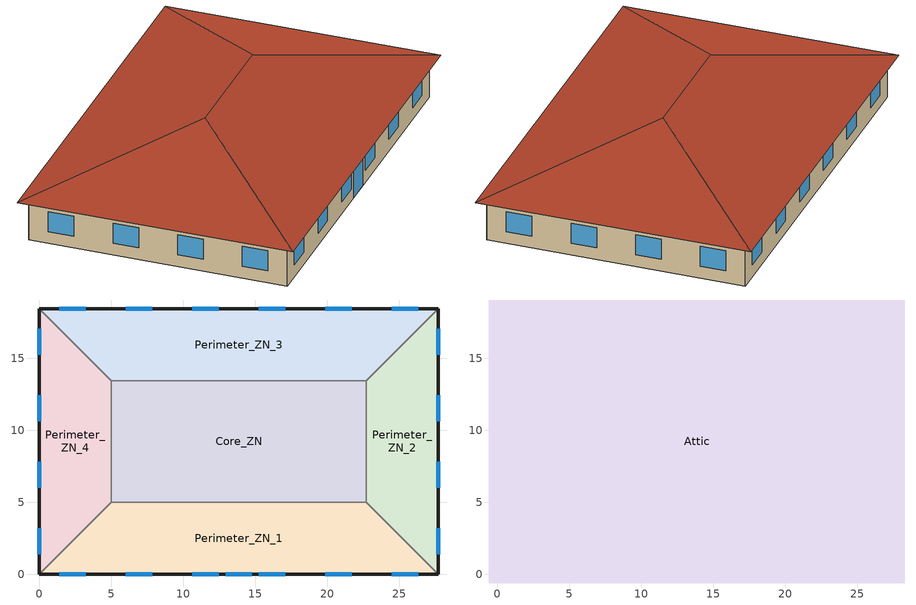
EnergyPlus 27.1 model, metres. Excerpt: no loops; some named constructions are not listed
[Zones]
Core_ZN
 floor ground (ext-slab): 5,13.46 22.69,13.46 22.69,5 5,5 z0
 wall to Perimeter_ZN_1 (int-walls): 5,5 22.69,5 z0:3.05
 wall to Perimeter_ZN_2 (int-walls): 22.69,5 22.69,13.46 z0:3.05
 wall to Perimeter_ZN_3 (int-walls): 22.69,13.46 5,13.46 z0:3.05
 wall to Perimeter_ZN_4 (int-walls): 5,13.46 5,5 z0:3.05
Perimeter_ZN_1
 floor ground (ext-slab): 27.69,0 0,0 5,5 22.69,5 z0
 wall outside (ext-walls): 0,0 27.69,0 z0:3.05
 wall to Perimeter_ZN_4 (int-walls): 5,5 0,0 z0:3.05
 wall to Perimeter_ZN_2 (int-walls): 27.69,0 22.69,5 z0:3.05
 window (TCwindow): 1.39,0 3.22,0 z0.9:2.42
 window (window_south): 6.01,0 7.84,0 / 10.62,0 12.45,0 / 15.24,0 17.07,0 / 19.85,0 21.68,0 / 24.47,0 26.3,0 z0.9:2.42; 12.93,0 14.76,0 z0:2.13
Perimeter_ZN_2
 floor ground (ext-slab): 22.69,13.46 27.69,18.46 27.69,0 22.69,5 z0
 wall outside (ext-walls): 27.69,0 27.69,18.46 z0:3.05
 wall to Perimeter_ZN_3 (int-walls): 27.69,18.46 22.69,13.46 z0:3.05
 window (window_east): 27.69,15.24 27.69,17.07 / 27.69,10.62 27.69,12.45 / 27.69,6.01 27.69,7.84 / 27.69,1.39 27.69,3.22 z0.9:2.42
Perimeter_ZN_3
 floor ground (ext-slab): 5,13.46 0,18.46 27.69,18.46 22.69,13.46 z0
 wall outside (ext-walls): 27.69,18.46 0,18.46 z0:3.05
 wall to Perimeter_ZN_4 (int-walls): 0,18.46 5,13.46 z0:3.05
 window (window_north): 26.3,18.46 24.47,18.46 / 21.68,18.46 19.85,18.46 / 17.07,18.46 15.24,18.46 / 12.45,18.46 10.62,18.46 / 7.84,18.46 6.01,18.46 / 3.22,18.46 1.39,18.46 z0.9:2.42
Perimeter_ZN_4
 floor ground (ext-slab): 5,5 0,0 0,18.46 5,13.46 z0
 wall outside (ext-walls): 0,18.46 0,0 z0:3.05
 window (window_west): 0,3.22 0,1.39 / 0,7.84 0,6.01 / 0,12.45 0,10.62 / 0,17.07 0,15.24 z0.9:2.42
Attic
 floor ground (exposed-floor): -0.6,19.06 0,18.46 0,0 -0.6,-0.6 z3.05; 0,0 27.69,0 28.29,-0.6 -0.6,-0.6 z3.05; 28.29,19.06 28.29,-0.6 27.69,0 27.69,18.46 z3.05; -0.6,19.06 28.29,19.06 27.69,18.46 0,18.46 z3.05
 floor to Perimeter_ZN_1 (INT-FLOOR-TOPSIDE): 0,0 5,5 22.69,5 27.69,0 z3.05
 floor to Perimeter_ZN_4 (INT-FLOOR-TOPSIDE): 5,13.46 5,5 0,0 0,18.46 z3.05
 floor to Perimeter_ZN_2 (INT-FLOOR-TOPSIDE): 22.69,5 22.69,13.46 27.69,18.46 27.69,0 z3.05
 floor to Core_ZN (INT-FLOOR-TOPSIDE): 5,13.46 22.69,13.46 22.69,5 5,5 z3.05
 floor to Perimeter_ZN_3 (INT-FLOOR-TOPSIDE): 0,18.46 27.69,18.46 22.69,13.46 5,13.46 z3.05
 roof outside (roofs): 28.29,19.06,3.05 -0.6,19.06,3.05 9.23,9.23,6.33 18.46,9.23,6.33; -0.6,19.06,3.05 -0.6,-0.6,3.05 9.23,9.23,6.33; 28.29,-0.6,3.05 28.29,19.06,3.05 18.46,9.23,6.33; -0.6,-0.6,3.05 28.29,-0.6,3.05 18.46,9.23,6.33 9.23,9.23,6.33
[MaterialProperty:GlazingSpectralData]
WO18RT41SP: 0.3, 0, 0.04, 0.04, 0.305, 0, 0.04, 0.04, 0.31, 0, 0.04, 0.04, 0.315, 0, 0.04, 0.04, 0.32, 0, 0.04, 0.04, 0.325, 0, 0.04, 0.04, 0.33, 0, 0.04, 0.04, 0.335, 0, 0.04, 0.04, 0.34, 0, 0.04, 0.04, 0.345, 0, 0.04, 0.04, 0.35, 0, 0.04, 0.04, 0.355, 0.002, 0.04, 0.04, 0.36, 0.002, 0.04, 0.04, 0.365, 0.002, 0.04, 0.04, 0.37, 0.002, 0.04, 0.04, 0.375, 0.002, 0.04, 0.04, 0.38, 0.002, 0.04, 0.04, 0.385, 0.005, 0.04, 0.04, 0.39, 0.02, 0.041, 0.041, 0.395, 0.063, 0.043, 0.043, 0.4, 0.108, 0.044, 0.044, 0.405, 0.131, 0.045, 0.045, 0.41, 0.159, 0.046, 0.046, 0.415, 0.188, 0.048, 0.048, 0.42, 0.218, 0.049, 0.049, 0.425, 0.253, 0.05, 0.05, 0.43, 0.292, 0.052, 0.052, 0.435, 0.324, 0.053, 0.053, 0.44, 0.364, 0.055, 0.055, 0.445, 0.397, 0.056, 0.056, 0.45, 0.424, 0.057, 0.057, 0.455, 0.447, 0.058, 0.058, 0.46, 0.468, 0.059, 0.059, 0.465, 0.491, 0.06, 0.06, 0.47, 0.517, 0.061, 0.061, 0.475, 0.544, 0.062, 0.062, 0.48, 0.574, 0.063, 0.063, 0.485, 0.603, 0.064, 0.064, 0.49, 0.63, 0.065, 0.065, 0.495, 0.649, 0.066, 0.066, 0.5, 0.656, 0.066, 0.066, 0.505, 0.645, 0.066, 0.066, 0.51, 0.621, 0.065, 0.065, 0.515, 0.594, 0.064, 0.064, 0.52, 0.572, 0.063, 0.063, 0.525, 0.562, 0.062, 0.062, 0.53, 0.559, 0.062, 0.062, 0.535, 0.562, 0.062, 0.062, 0.54, 0.566, 0.063, 0.063, 0.545, 0.57, 0.063, 0.063, 0.55, 0.577, 0.063, 0.063, 0.555, 0.579, 0.063, 0.063, 0.56, 0.581, 0.063, 0.063, 0.565, 0.58, 0.063, 0.063, 0.57, 0.577, 0.063, 0.063, 0.575, 0.572, 0.063, 0.063, 0.58, 0.564, 0.063, 0.063, 0.585, 0.555, 0.062, 0.062, 0.59, 0.546, 0.062, 0.062, 0.595, 0.538, 0.062, 0.062, 0.6, 0.532, 0.061, 0.061, 0.605, 0.525, 0.061, 0.061, 0.61, 0.52, 0.061, 0.061, 0.615, 0.515, 0.061, 0.061, 0.62, 0.511, 0.06, 0.06, 0.625, 0.508, 0.06, 0.06, 0.63, 0.506, 0.06, 0.06, 0.635, 0.504, 0.06, 0.06, 0.64, 0.505, 0.06, 0.06, 0.645, 0.507, 0.06, 0.06, 0.65, 0.508, 0.06, 0.06, 0.655, 0.512, 0.06, 0.06, 0.66, 0.518, 0.061, 0.061, 0.665, 0.523, 0.061, 0.061, 0.67, 0.528, 0.061, 0.061, 0.675, 0.534, 0.061, 0.061, 0.68, 0.54, 0.062, 0.062, 0.685, 0.544, 0.062, 0.062, 0.69, 0.551, 0.062, 0.062, 0.695, 0.558, 0.062, 0.062, 0.7, 0.564, 0.063, 0.063, 0.705, 0.572, 0.063, 0.063, 0.71, 0.579, 0.063, 0.063, 0.715, 0.588, 0.064, 0.064, 0.72, 0.593, 0.064, 0.064, 0.725, 0.598, 0.064, 0.064, 0.73, 0.604, 0.064, 0.064, 0.735, 0.608, 0.064, 0.064, 0.74, 0.614, 0.065, 0.065, 0.745, 0.618, 0.065, 0.065, 0.75, 0.623, 0.065, 0.065, 0.755, 0.63, 0.065, 0.065, 0.76, 0.636, 0.065, 0.065, 0.765, 0.641, 0.066, 0.066, 0.77, 0.647, 0.066, 0.066, 0.775, 0.652, 0.066, 0.066, 0.78, 0.653, 0.066, 0.066, 0.785, 0.657, 0.066, 0.066, 0.79, 0.661, 0.066, 0.066, 0.795, 0.665, 0.067, 0.067, 0.8, 0.67, 0.067, 0.067, 0.805, 0.671, 0.067, 0.067, 0.81, 0.672, 0.067, 0.067, 0.815, 0.675, 0.067, 0.067, 0.82, 0.676, 0.067, 0.067, 0.825, 0.676, 0.067, 0.067, 0.83, 0.676, 0.067, 0.067, 0.835, 0.677, 0.067, 0.067, 0.84, 0.673, 0.067, 0.067, 0.845, 0.673, 0.067, 0.067, 0.85, 0.674, 0.067, 0.067, 0.855, 0.671, 0.067, 0.067, 0.86, 0.668, 0.067, 0.067, 0.865, 0.666, 0.067, 0.067, 0.87, 0.666, 0.067, 0.067, 0.875, 0.665, 0.067, 0.067, 0.88, 0.66, 0.066, 0.066, 0.885, 0.66, 0.066, 0.066, 0.89, 0.656, 0.066, 0.066, 0.895, 0.654, 0.066, 0.066, 0.9, 0.65, 0.066, 0.066, 0.905, 0.643, 0.066, 0.066, 0.91, 0.638, 0.066, 0.066, 0.915, 0.632, 0.065, 0.065, 0.92, 0.628, 0.065, 0.065, 0.925, 0.626, 0.065, 0.065, 0.93, 0.623, 0.065, 0.065, 0.935, 0.622, 0.065, 0.065, 0.94, 0.615, 0.065, 0.065, 0.945, 0.612, 0.064, 0.064, 0.95, 0.61, 0.064, 0.064, 0.955, 0.605, 0.064, 0.064, 0.96, 0.597, 0.064, 0.064, 0.965, 0.593, 0.064, 0.064, 0.97, 0.588, 0.064, 0.064, 0.975, 0.585, 0.063, 0.063, 0.98, 0.582, 0.063, 0.063, 0.985, 0.578, 0.063, 0.063, 0.99, 0.572, 0.063, 0.063, 0.995, 0.568, 0.063, 0.063, 1, 0.561, 0.062, 0.062, 1.005, 0.559, 0.062, 0.062, 1.01, 0.557, 0.062, 0.062, 1.015, 0.555, 0.062, 0.062, 1.02, 0.555, 0.062, 0.062, 1.025, 0.555, 0.062, 0.062, 1.03, 0.557, 0.062, 0.062, 1.035, 0.559, 0.062, 0.062, 1.04, 0.562, 0.062, 0.062, 1.045, 0.569, 0.063, 0.063, 1.05, 0.573, 0.063, 0.063, 1.055, 0.579, 0.063, 0.063, 1.06, 0.583, 0.063, 0.063, 1.065, 0.586, 0.063, 0.063, 1.07, 0.588, 0.064, 0.064, 1.075, 0.593, 0.064, 0.064, 1.08, 0.597, 0.064, 0.064, 1.085, 0.606, 0.064, 0.064, 1.09, 0.611, 0.064, 0.064, 1.095, 0.616, 0.065, 0.065, 1.1, 0.621, 0.065, 0.065, 1.105, 0.624, 0.065, 0.065, 1.11, 0.63, 0.065, 0.065, 1.115, 0.634, 0.065, 0.065, 1.12, 0.638, 0.066, 0.066, 1.125, 0.639, 0.066, 0.066, 1.13, 0.64, 0.066, 0.066, 1.135, 0.638, 0.066, 0.066, 1.14, 0.638, 0.066, 0.066, 1.145, 0.637, 0.065, 0.065, 1.15, 0.634, 0.065, 0.065, 1.155, 0.632, 0.065, 0.065, 1.16, 0.632, 0.065, 0.065, 1.165, 0.631, 0.065, 0.065, 1.17, 0.627, 0.065, 0.065, 1.175, 0.624, 0.065, 0.065, 1.18, 0.618, 0.065, 0.065, 1.185, 0.611, 0.064, 0.064, 1.19, 0.601, 0.064, 0.064, 1.195, 0.6, 0.064, 0.064, 1.2, 0.605, 0.064, 0.064, 1.205, 0.611, 0.064, 0.064, 1.21, 0.619, 0.065, 0.065, 1.215, 0.625, 0.065, 0.065, 1.22, 0.634, 0.065, 0.065, 1.225, 0.64, 0.066, 0.066, 1.23, 0.644, 0.066, 0.066, 1.235, 0.647, 0.066, 0.066, 1.24, 0.65, 0.066, 0.066, 1.245, 0.653, 0.066, 0.066, 1.25, 0.656, 0.066, 0.066, 1.255, 0.658, 0.066, 0.066, 1.26, 0.661, 0.066, 0.066, 1.265, 0.662, 0.066, 0.066, 1.27, 0.667, 0.067, 0.067, 1.275, 0.668, 0.067, 0.067, 1.28, 0.671, 0.067, 0.067, 1.285, 0.675, 0.067, 0.067, 1.29, 0.678, 0.067, 0.067, 1.295, 0.679, 0.067, 0.067, 1.3, 0.682, 0.067, 0.067, 1.305, 0.684, 0.067, 0.067, 1.31, 0.687, 0.067, 0.067, 1.315, 0.689, 0.068, 0.068, 1.32, 0.692, 0.068, 0.068, 1.325, 0.693, 0.068, 0.068, 1.33, 0.695, 0.068, 0.068, 1.335, 0.697, 0.068, 0.068, 1.34, 0.698, 0.068, 0.068, 1.345, 0.698, 0.068, 0.068, 1.35, 0.698, 0.068, 0.068, 1.355, 0.695, 0.068, 0.068, 1.36, 0.692, 0.068, 0.068, 1.365, 0.692, 0.068, 0.068, 1.37, 0.687, 0.067, 0.067, 1.375, 0.682, 0.067, 0.067, 1.38, 0.676, 0.067, 0.067, 1.385, 0.678, 0.067, 0.067, 1.39, 0.676, 0.067, 0.067, 1.395, 0.675, 0.067, 0.067, 1.4, 0.676, 0.067, 0.067, 1.405, 0.675, 0.067, 0.067, 1.41, 0.671, 0.067, 0.067, 1.415, 0.67, 0.067, 0.067, 1.42, 0.673, 0.067, 0.067, 1.425, 0.671, 0.067, 0.067, 1.43, 0.668, 0.067, 0.067, 1.435, 0.67, 0.067, 0.067, 1.44, 0.67, 0.067, 0.067, 1.445, 0.668, 0.067, 0.067, 1.45, 0.67, 0.067, 0.067, 1.455, 0.67, 0.067, 0.067, 1.46, 0.673, 0.067, 0.067, 1.465, 0.676, 0.067, 0.067, 1.47, 0.681, 0.067, 0.067, 1.475, 0.684, 0.067, 0.067, 1.48, 0.689, 0.068, 0.068, 1.485, 0.69, 0.068, 0.068, 1.49, 0.695, 0.068, 0.068, 1.495, 0.698, 0.068, 0.068, 1.5, 0.703, 0.068, 0.068, 1.505, 0.706, 0.068, 0.068, 1.51, 0.711, 0.068, 0.068, 1.515, 0.714, 0.069, 0.069, 1.52, 0.718, 0.069, 0.069, 1.525, 0.719, 0.069, 0.069, 1.53, 0.724, 0.069, 0.069, 1.535, 0.724, 0.069, 0.069, 1.54, 0.728, 0.069, 0.069, 1.545, 0.728, 0.069, 0.069, 1.55, 0.728, 0.069, 0.069, 1.555, 0.728, 0.069, 0.069, 1.56, 0.728, 0.069, 0.069, 1.565, 0.728, 0.069, 0.069, 1.57, 0.728, 0.069, 0.069, 1.575, 0.728, 0.069, 0.069, 1.58, 0.729, 0.069, 0.069, 1.585, 0.731, 0.069, 0.069, 1.59, 0.733, 0.069, 0.069, 1.595, 0.735, 0.069, 0.069, 1.6, 0.736, 0.069, 0.069, 1.605, 0.738, 0.07, 0.07, 1.61, 0.74, 0.07, 0.07, 1.615, 0.741, 0.07, 0.07, 1.62, 0.741, 0.07, 0.07, 1.625, 0.741, 0.07, 0.07, 1.63, 0.741, 0.07, 0.07, 1.635, 0.741, 0.07, 0.07, 1.64, 0.741, 0.07, 0.07, 1.645, 0.743, 0.07, 0.07, 1.65, 0.741, 0.07, 0.07, 1.655, 0.74, 0.07, 0.07, 1.66, 0.736, 0.069, 0.069, 1.665, 0.735, 0.069, 0.069, 1.67, 0.724, 0.069, 0.069, 1.675, 0.716, 0.069, 0.069, 1.68, 0.698, 0.068, 0.068, 1.685, 0.673, 0.067, 0.067, 1.69, 0.608, 0.064, 0.064, 1.695, 0.574, 0.063, 0.063, 1.7, 0.521, 0.061, 0.061, 1.705, 0.493, 0.06, 0.06, 1.71, 0.499, 0.06, 0.06, 1.715, 0.507, 0.06, 0.06, 1.72, 0.512, 0.06, 0.06, 1.725, 0.526, 0.061, 0.061, 1.73, 0.548, 0.062, 0.062, 1.735, 0.546, 0.062, 0.062, 1.74, 0.533, 0.061, 0.061, 1.745, 0.527, 0.061, 0.061, 1.75, 0.522, 0.061, 0.061, 1.755, 0.53, 0.061, 0.061, 1.76, 0.552, 0.062, 0.062, 1.765, 0.568, 0.063, 0.063, 1.77, 0.589, 0.064, 0.064, 1.775, 0.6, 0.064, 0.064, 1.78, 0.619, 0.065, 0.065, 1.785, 0.625, 0.065, 0.065, 1.79, 0.63, 0.065, 0.065, 1.795, 0.632, 0.065, 0.065, 1.8, 0.635, 0.065, 0.065, 1.805, 0.637, 0.065, 0.065, 1.81, 0.638, 0.066, 0.066, 1.815, 0.638, 0.066, 0.066, 1.82, 0.638, 0.066, 0.066, 1.825, 0.64, 0.066, 0.066, 1.83, 0.646, 0.066, 0.066, 1.835, 0.649, 0.066, 0.066, 1.84, 0.656, 0.066, 0.066, 1.845, 0.658, 0.066, 0.066, 1.85, 0.667, 0.067, 0.067, 1.855, 0.673, 0.067, 0.067, 1.86, 0.681, 0.067, 0.067, 1.865, 0.681, 0.067, 0.067, 1.87, 0.684, 0.067, 0.067, 1.875, 0.687, 0.067, 0.067, 1.88, 0.687, 0.067, 0.067, 1.885, 0.685, 0.067, 0.067, 1.89, 0.685, 0.067, 0.067, 1.895, 0.685, 0.067, 0.067, 1.9, 0.689, 0.068, 0.068, 1.905, 0.682, 0.067, 0.067, 1.91, 0.682, 0.067, 0.067, 1.915, 0.679, 0.067, 0.067, 1.92, 0.681, 0.067, 0.067, 1.925, 0.678, 0.067, 0.067, 1.93, 0.679, 0.067, 0.067, 1.935, 0.679, 0.067, 0.067, 1.94, 0.679, 0.067, 0.067, 1.945, 0.681, 0.067, 0.067, 1.95, 0.684, 0.067, 0.067, 1.955, 0.685, 0.067, 0.067, 1.96, 0.687, 0.067, 0.067, 1.965, 0.685, 0.067, 0.067, 1.97, 0.685, 0.067, 0.067, 1.975, 0.687, 0.067, 0.067, 1.98, 0.684, 0.067, 0.067, 1.985, 0.684, 0.067, 0.067, 1.99, 0.682, 0.067, 0.067, 1.995, 0.681, 0.067, 0.067, 2, 0.678, 0.067, 0.067, 2.005, 0.673, 0.067, 0.067, 2.01, 0.662, 0.066, 0.066, 2.015, 0.655, 0.066, 0.066, 2.02, 0.646, 0.066, 0.066, 2.025, 0.638, 0.066, 0.066, 2.03, 0.63, 0.065, 0.065, 2.035, 0.622, 0.065, 0.065, 2.04, 0.614, 0.065, 0.065, 2.045, 0.608, 0.064, 0.064, 2.05, 0.598, 0.064, 0.064, 2.055, 0.593, 0.064, 0.064, 2.06, 0.582, 0.063, 0.063, 2.065, 0.575, 0.063, 0.063, 2.07, 0.569, 0.063, 0.063, 2.075, 0.568, 0.063, 0.063, 2.08, 0.565, 0.063, 0.063, 2.085, 0.565, 0.063, 0.063, 2.09, 0.566, 0.063, 0.063, 2.095, 0.566, 0.063, 0.063, 2.1, 0.57, 0.063, 0.063, 2.105, 0.571, 0.063, 0.063, 2.11, 0.575, 0.063, 0.063, 2.115, 0.577, 0.063, 0.063, 2.12, 0.581, 0.063, 0.063, 2.125, 0.582, 0.063, 0.063, 2.13, 0.582, 0.063, 0.063, 2.135, 0.581, 0.063, 0.063, 2.14, 0.582, 0.063, 0.063, 2.145, 0.583, 0.063, 0.063, 2.15, 0.586, 0.063, 0.063, 2.155, 0.585, 0.063, 0.063, 2.16, 0.585, 0.063, 0.063, 2.165, 0.585, 0.063, 0.063, 2.17, 0.585, 0.063, 0.063, 2.175, 0.585, 0.063, 0.063, 2.18, 0.583, 0.063, 0.063, 2.185, 0.581, 0.063, 0.063, 2.19, 0.573, 0.063, 0.063, 2.195, 0.569, 0.063, 0.063, 2.2, 0.56, 0.062, 0.062, 2.205, 0.556, 0.062, 0.062, 2.21, 0.551, 0.062, 0.062, 2.215, 0.545, 0.062, 0.062, 2.22, 0.532, 0.061, 0.061, 2.225, 0.521, 0.061, 0.061, 2.23, 0.505, 0.06, 0.06, 2.235, 0.486, 0.059, 0.059, 2.24, 0.456, 0.058, 0.058, 2.245, 0.429, 0.057, 0.057, 2.25, 0.375, 0.055, 0.055, 2.255, 0.33, 0.053, 0.053, 2.26, 0.263, 0.051, 0.051, 2.265, 0.22, 0.049, 0.049, 2.27, 0.167, 0.047, 0.047, 2.275, 0.142, 0.046, 0.046, 2.28, 0.111, 0.044, 0.044, 2.285, 0.093, 0.044, 0.044, 2.29, 0.076, 0.043, 0.043, 2.295, 0.063, 0.043, 0.043, 2.3, 0.052, 0.042, 0.042, 2.305, 0.049, 0.042, 0.042, 2.31, 0.057, 0.042, 0.042, 2.315, 0.068, 0.043, 0.043, 2.32, 0.084, 0.043, 0.043, 2.325, 0.089, 0.044, 0.044, 2.33, 0.097, 0.044, 0.044, 2.335, 0.099, 0.044, 0.044, 2.34, 0.1, 0.044, 0.044, 2.345, 0.1, 0.044, 0.044, 2.35, 0.101, 0.044, 0.044, 2.355, 0.11, 0.044, 0.044, 2.36, 0.121, 0.045, 0.045, 2.365, 0.125, 0.045, 0.045, 2.37, 0.13, 0.045, 0.045, 2.375, 0.132, 0.045, 0.045, 2.38, 0.131, 0.045, 0.045, 2.385, 0.131, 0.045, 0.045, 2.39, 0.134, 0.045, 0.045, 2.395, 0.138, 0.046, 0.046, 2.4, 0.143, 0.046, 0.046, 2.405, 0.148, 0.046, 0.046, 2.41, 0.153, 0.046, 0.046, 2.415, 0.152, 0.046, 0.046, 2.42, 0.149, 0.046, 0.046, 2.425, 0.144, 0.046, 0.046, 2.43, 0.132, 0.045, 0.045, 2.435, 0.128, 0.045, 0.045, 2.44, 0.125, 0.045, 0.045, 2.445, 0.124, 0.045, 0.045, 2.45, 0.116, 0.045, 0.045, 2.455, 0.113, 0.045, 0.045, 2.46, 0.114, 0.045, 0.045, 2.465, 0.117, 0.045, 0.045, 2.47, 0.126, 0.045, 0.045, 2.475, 0.128, 0.045, 0.045, 2.48, 0.129, 0.045, 0.045, 2.485, 0.135, 0.045, 0.045, 2.49, 0.145, 0.046, 0.046, 2.495, 0.15, 0.046, 0.046, 2.5, 0.155, 0.046, 0.046
WO18RT43SP: 0.3, 0, 0.04, 0.04, 0.305, 0, 0.04, 0.04, 0.31, 0, 0.04, 0.04, 0.315, 0, 0.04, 0.04, 0.32, 0, 0.04, 0.04, 0.325, 0, 0.04, 0.04, 0.33, 0, 0.04, 0.04, 0.335, 0, 0.04, 0.04, 0.34, 0, 0.04, 0.04, 0.345, 0, 0.04, 0.04, 0.35, 0, 0.04, 0.04, 0.355, 0.001, 0.04, 0.04, 0.36, 0.001, 0.04, 0.04, 0.365, 0.001, 0.04, 0.04, 0.37, 0.001, 0.04, 0.04, 0.375, 0.001, 0.04, 0.04, 0.38, 0.002, 0.04, 0.04, 0.385, 0.004, 0.04, 0.04, 0.39, 0.016, 0.041, 0.041, 0.395, 0.056, 0.042, 0.042, 0.4, 0.102, 0.044, 0.044, 0.405, 0.123, 0.045, 0.045, 0.41, 0.151, 0.046, 0.046, 0.415, 0.178, 0.047, 0.047, 0.42, 0.206, 0.048, 0.048, 0.425, 0.241, 0.05, 0.05, 0.43, 0.278, 0.051, 0.051, 0.435, 0.31, 0.052, 0.052, 0.44, 0.349, 0.054, 0.054, 0.445, 0.382, 0.055, 0.055, 0.45, 0.408, 0.056, 0.056, 0.455, 0.431, 0.057, 0.057, 0.46, 0.452, 0.058, 0.058, 0.465, 0.475, 0.059, 0.059, 0.47, 0.501, 0.06, 0.06, 0.475, 0.529, 0.061, 0.061, 0.48, 0.561, 0.062, 0.062, 0.485, 0.59, 0.064, 0.064, 0.49, 0.618, 0.065, 0.065, 0.495, 0.638, 0.066, 0.066, 0.5, 0.645, 0.066, 0.066, 0.505, 0.633, 0.065, 0.065, 0.51, 0.607, 0.064, 0.064, 0.515, 0.577, 0.063, 0.063, 0.52, 0.554, 0.062, 0.062, 0.525, 0.542, 0.062, 0.062, 0.53, 0.539, 0.062, 0.062, 0.535, 0.542, 0.062, 0.062, 0.54, 0.547, 0.062, 0.062, 0.545, 0.551, 0.062, 0.062, 0.55, 0.558, 0.062, 0.062, 0.555, 0.562, 0.062, 0.062, 0.56, 0.564, 0.063, 0.063, 0.565, 0.564, 0.063, 0.063, 0.57, 0.561, 0.062, 0.062, 0.575, 0.555, 0.062, 0.062, 0.58, 0.548, 0.062, 0.062, 0.585, 0.538, 0.062, 0.062, 0.59, 0.53, 0.061, 0.061, 0.595, 0.522, 0.061, 0.061, 0.6, 0.516, 0.061, 0.061, 0.605, 0.51, 0.06, 0.06, 0.61, 0.505, 0.06, 0.06, 0.615, 0.5, 0.06, 0.06, 0.62, 0.498, 0.06, 0.06, 0.625, 0.495, 0.06, 0.06, 0.63, 0.492, 0.06, 0.06, 0.635, 0.491, 0.06, 0.06, 0.64, 0.493, 0.06, 0.06, 0.645, 0.495, 0.06, 0.06, 0.65, 0.497, 0.06, 0.06, 0.655, 0.501, 0.06, 0.06, 0.66, 0.507, 0.06, 0.06, 0.665, 0.513, 0.061, 0.061, 0.67, 0.518, 0.061, 0.061, 0.675, 0.525, 0.061, 0.061, 0.68, 0.53, 0.061, 0.061, 0.685, 0.535, 0.061, 0.061, 0.69, 0.542, 0.062, 0.062, 0.695, 0.55, 0.062, 0.062, 0.7, 0.556, 0.062, 0.062, 0.705, 0.565, 0.063, 0.063, 0.71, 0.572, 0.063, 0.063, 0.715, 0.581, 0.063, 0.063, 0.72, 0.587, 0.063, 0.063, 0.725, 0.592, 0.064, 0.064, 0.73, 0.598, 0.064, 0.064, 0.735, 0.603, 0.064, 0.064, 0.74, 0.61, 0.064, 0.064, 0.745, 0.614, 0.065, 0.065, 0.75, 0.619, 0.065, 0.065, 0.755, 0.626, 0.065, 0.065, 0.76, 0.632, 0.065, 0.065, 0.765, 0.638, 0.066, 0.066, 0.77, 0.644, 0.066, 0.066, 0.775, 0.649, 0.066, 0.066, 0.78, 0.65, 0.066, 0.066, 0.785, 0.654, 0.066, 0.066, 0.79, 0.659, 0.066, 0.066, 0.795, 0.663, 0.067, 0.067, 0.8, 0.667, 0.067, 0.067, 0.805, 0.669, 0.067, 0.067, 0.81, 0.67, 0.067, 0.067, 0.815, 0.674, 0.067, 0.067, 0.82, 0.675, 0.067, 0.067, 0.825, 0.675, 0.067, 0.067, 0.83, 0.674, 0.067, 0.067, 0.835, 0.676, 0.067, 0.067, 0.84, 0.672, 0.067, 0.067, 0.845, 0.671, 0.067, 0.067, 0.85, 0.673, 0.067, 0.067, 0.855, 0.67, 0.067, 0.067, 0.86, 0.667, 0.067, 0.067, 0.865, 0.665, 0.067, 0.067, 0.87, 0.665, 0.067, 0.067, 0.875, 0.664, 0.067, 0.067, 0.88, 0.658, 0.066, 0.066, 0.885, 0.659, 0.066, 0.066, 0.89, 0.654, 0.066, 0.066, 0.895, 0.653, 0.066, 0.066, 0.9, 0.649, 0.066, 0.066, 0.905, 0.641, 0.066, 0.066, 0.91, 0.637, 0.065, 0.065, 0.915, 0.63, 0.065, 0.065, 0.92, 0.627, 0.065, 0.065, 0.925, 0.624, 0.065, 0.065, 0.93, 0.621, 0.065, 0.065, 0.935, 0.62, 0.065, 0.065, 0.94, 0.613, 0.065, 0.065, 0.945, 0.61, 0.064, 0.064, 0.95, 0.607, 0.064, 0.064, 0.955, 0.603, 0.064, 0.064, 0.96, 0.594, 0.064, 0.064, 0.965, 0.59, 0.064, 0.064, 0.97, 0.585, 0.063, 0.063, 0.975, 0.582, 0.063, 0.063, 0.98, 0.578, 0.063, 0.063, 0.985, 0.575, 0.063, 0.063, 0.99, 0.569, 0.063, 0.063, 0.995, 0.565, 0.063, 0.063, 1, 0.557, 0.062, 0.062, 1.005, 0.555, 0.062, 0.062, 1.01, 0.553, 0.062, 0.062, 1.015, 0.551, 0.062, 0.062, 1.02, 0.551, 0.062, 0.062, 1.025, 0.551, 0.062, 0.062, 1.03, 0.553, 0.062, 0.062, 1.035, 0.555, 0.062, 0.062, 1.04, 0.558, 0.062, 0.062, 1.045, 0.566, 0.063, 0.063, 1.05, 0.57, 0.063, 0.063, 1.055, 0.576, 0.063, 0.063, 1.06, 0.579, 0.063, 0.063, 1.065, 0.583, 0.063, 0.063, 1.07, 0.585, 0.063, 0.063, 1.075, 0.59, 0.064, 0.064, 1.08, 0.595, 0.064, 0.064, 1.085, 0.603, 0.064, 0.064, 1.09, 0.608, 0.064, 0.064, 1.095, 0.614, 0.065, 0.065, 1.1, 0.619, 0.065, 0.065, 1.105, 0.623, 0.065, 0.065, 1.11, 0.629, 0.065, 0.065, 1.115, 0.633, 0.065, 0.065, 1.12, 0.637, 0.065, 0.065, 1.125, 0.639, 0.066, 0.066, 1.13, 0.64, 0.066, 0.066, 1.135, 0.638, 0.066, 0.066, 1.14, 0.638, 0.066, 0.066, 1.145, 0.637, 0.065, 0.065, 1.15, 0.634, 0.065, 0.065, 1.155, 0.632, 0.065, 0.065, 1.16, 0.632, 0.065, 0.065, 1.165, 0.631, 0.065, 0.065, 1.17, 0.627, 0.065, 0.065, 1.175, 0.624, 0.065, 0.065, 1.18, 0.618, 0.065, 0.065, 1.185, 0.611, 0.064, 0.064, 1.19, 0.601, 0.064, 0.064, 1.195, 0.6, 0.064, 0.064, 1.2, 0.605, 0.064, 0.064, 1.205, 0.611, 0.064, 0.064, 1.21, 0.619, 0.065, 0.065, 1.215, 0.625, 0.065, 0.065, 1.22, 0.634, 0.065, 0.065, 1.225, 0.64, 0.066, 0.066, 1.23, 0.644, 0.066, 0.066, 1.235, 0.647, 0.066, 0.066, 1.24, 0.65, 0.066, 0.066, 1.245, 0.653, 0.066, 0.066, 1.25, 0.656, 0.066, 0.066, 1.255, 0.658, 0.066, 0.066, 1.26, 0.661, 0.066, 0.066, 1.265, 0.662, 0.066, 0.066, 1.27, 0.667, 0.067, 0.067, 1.275, 0.668, 0.067, 0.067, 1.28, 0.671, 0.067, 0.067, 1.285, 0.675, 0.067, 0.067, 1.29, 0.678, 0.067, 0.067, 1.295, 0.679, 0.067, 0.067, 1.3, 0.682, 0.067, 0.067, 1.305, 0.684, 0.067, 0.067, 1.31, 0.687, 0.067, 0.067, 1.315, 0.689, 0.068, 0.068, 1.32, 0.692, 0.068, 0.068, 1.325, 0.693, 0.068, 0.068, 1.33, 0.695, 0.068, 0.068, 1.335, 0.697, 0.068, 0.068, 1.34, 0.698, 0.068, 0.068, 1.345, 0.698, 0.068, 0.068, 1.35, 0.698, 0.068, 0.068, 1.355, 0.695, 0.068, 0.068, 1.36, 0.692, 0.068, 0.068, 1.365, 0.692, 0.068, 0.068, 1.37, 0.687, 0.067, 0.067, 1.375, 0.682, 0.067, 0.067, 1.38, 0.676, 0.067, 0.067, 1.385, 0.678, 0.067, 0.067, 1.39, 0.676, 0.067, 0.067, 1.395, 0.675, 0.067, 0.067, 1.4, 0.676, 0.067, 0.067, 1.405, 0.675, 0.067, 0.067, 1.41, 0.671, 0.067, 0.067, 1.415, 0.67, 0.067, 0.067, 1.42, 0.673, 0.067, 0.067, 1.425, 0.671, 0.067, 0.067, 1.43, 0.668, 0.067, 0.067, 1.435, 0.67, 0.067, 0.067, 1.44, 0.67, 0.067, 0.067, 1.445, 0.668, 0.067, 0.067, 1.45, 0.67, 0.067, 0.067, 1.455, 0.67, 0.067, 0.067, 1.46, 0.673, 0.067, 0.067, 1.465, 0.676, 0.067, 0.067, 1.47, 0.681, 0.067, 0.067, 1.475, 0.684, 0.067, 0.067, 1.48, 0.689, 0.068, 0.068, 1.485, 0.69, 0.068, 0.068, 1.49, 0.695, 0.068, 0.068, 1.495, 0.698, 0.068, 0.068, 1.5, 0.703, 0.068, 0.068, 1.505, 0.706, 0.068, 0.068, 1.51, 0.711, 0.068, 0.068, 1.515, 0.714, 0.069, 0.069, 1.52, 0.718, 0.069, 0.069, 1.525, 0.719, 0.069, 0.069, 1.53, 0.724, 0.069, 0.069, 1.535, 0.724, 0.069, 0.069, 1.54, 0.728, 0.069, 0.069, 1.545, 0.728, 0.069, 0.069, 1.55, 0.728, 0.069, 0.069, 1.555, 0.728, 0.069, 0.069, 1.56, 0.728, 0.069, 0.069, 1.565, 0.728, 0.069, 0.069, 1.57, 0.728, 0.069, 0.069, 1.575, 0.728, 0.069, 0.069, 1.58, 0.729, 0.069, 0.069, 1.585, 0.731, 0.069, 0.069, 1.59, 0.733, 0.069, 0.069, 1.595, 0.735, 0.069, 0.069, 1.6, 0.736, 0.069, 0.069, 1.605, 0.738, 0.07, 0.07, 1.61, 0.74, 0.07, 0.07, 1.615, 0.741, 0.07, 0.07, 1.62, 0.741, 0.07, 0.07, 1.625, 0.741, 0.07, 0.07, 1.63, 0.741, 0.07, 0.07, 1.635, 0.741, 0.07, 0.07, 1.64, 0.741, 0.07, 0.07, 1.645, 0.743, 0.07, 0.07, 1.65, 0.741, 0.07, 0.07, 1.655, 0.74, 0.07, 0.07, 1.66, 0.736, 0.069, 0.069, 1.665, 0.735, 0.069, 0.069, 1.67, 0.724, 0.069, 0.069, 1.675, 0.716, 0.069, 0.069, 1.68, 0.698, 0.068, 0.068, 1.685, 0.673, 0.067, 0.067, 1.69, 0.608, 0.064, 0.064, 1.695, 0.574, 0.063, 0.063, 1.7, 0.521, 0.061, 0.061, 1.705, 0.493, 0.06, 0.06, 1.71, 0.499, 0.06, 0.06, 1.715, 0.507, 0.06, 0.06, 1.72, 0.512, 0.06, 0.06, 1.725, 0.526, 0.061, 0.061, 1.73, 0.548, 0.062, 0.062, 1.735, 0.546, 0.062, 0.062, 1.74, 0.533, 0.061, 0.061, 1.745, 0.527, 0.061, 0.061, 1.75, 0.522, 0.061, 0.061, 1.755, 0.53, 0.061, 0.061, 1.76, 0.552, 0.062, 0.062, 1.765, 0.568, 0.063, 0.063, 1.77, 0.589, 0.064, 0.064, 1.775, 0.6, 0.064, 0.064, 1.78, 0.619, 0.065, 0.065, 1.785, 0.625, 0.065, 0.065, 1.79, 0.63, 0.065, 0.065, 1.795, 0.632, 0.065, 0.065, 1.8, 0.635, 0.065, 0.065, 1.805, 0.637, 0.065, 0.065, 1.81, 0.638, 0.066, 0.066, 1.815, 0.638, 0.066, 0.066, 1.82, 0.638, 0.066, 0.066, 1.825, 0.64, 0.066, 0.066, 1.83, 0.646, 0.066, 0.066, 1.835, 0.649, 0.066, 0.066, 1.84, 0.656, 0.066, 0.066, 1.845, 0.658, 0.066, 0.066, 1.85, 0.667, 0.067, 0.067, 1.855, 0.673, 0.067, 0.067, 1.86, 0.681, 0.067, 0.067, 1.865, 0.681, 0.067, 0.067, 1.87, 0.684, 0.067, 0.067, 1.875, 0.687, 0.067, 0.067, 1.88, 0.687, 0.067, 0.067, 1.885, 0.685, 0.067, 0.067, 1.89, 0.685, 0.067, 0.067, 1.895, 0.685, 0.067, 0.067, 1.9, 0.689, 0.068, 0.068, 1.905, 0.682, 0.067, 0.067, 1.91, 0.682, 0.067, 0.067, 1.915, 0.679, 0.067, 0.067, 1.92, 0.681, 0.067, 0.067, 1.925, 0.678, 0.067, 0.067, 1.93, 0.679, 0.067, 0.067, 1.935, 0.679, 0.067, 0.067, 1.94, 0.679, 0.067, 0.067, 1.945, 0.681, 0.067, 0.067, 1.95, 0.684, 0.067, 0.067, 1.955, 0.685, 0.067, 0.067, 1.96, 0.687, 0.067, 0.067, 1.965, 0.685, 0.067, 0.067, 1.97, 0.685, 0.067, 0.067, 1.975, 0.687, 0.067, 0.067, 1.98, 0.684, 0.067, 0.067, 1.985, 0.684, 0.067, 0.067, 1.99, 0.682, 0.067, 0.067, 1.995, 0.681, 0.067, 0.067, 2, 0.678, 0.067, 0.067, 2.005, 0.673, 0.067, 0.067, 2.01, 0.662, 0.066, 0.066, 2.015, 0.655, 0.066, 0.066, 2.02, 0.646, 0.066, 0.066, 2.025, 0.638, 0.066, 0.066, 2.03, 0.63, 0.065, 0.065, 2.035, 0.622, 0.065, 0.065, 2.04, 0.614, 0.065, 0.065, 2.045, 0.608, 0.064, 0.064, 2.05, 0.598, 0.064, 0.064, 2.055, 0.593, 0.064, 0.064, 2.06, 0.582, 0.063, 0.063, 2.065, 0.575, 0.063, 0.063, 2.07, 0.569, 0.063, 0.063, 2.075, 0.568, 0.063, 0.063, 2.08, 0.565, 0.063, 0.063, 2.085, 0.565, 0.063, 0.063, 2.09, 0.566, 0.063, 0.063, 2.095, 0.566, 0.063, 0.063, 2.1, 0.57, 0.063, 0.063, 2.105, 0.571, 0.063, 0.063, 2.11, 0.575, 0.063, 0.063, 2.115, 0.577, 0.063, 0.063, 2.12, 0.581, 0.063, 0.063, 2.125, 0.582, 0.063, 0.063, 2.13, 0.582, 0.063, 0.063, 2.135, 0.581, 0.063, 0.063, 2.14, 0.582, 0.063, 0.063, 2.145, 0.583, 0.063, 0.063, 2.15, 0.586, 0.063, 0.063, 2.155, 0.585, 0.063, 0.063, 2.16, 0.585, 0.063, 0.063, 2.165, 0.585, 0.063, 0.063, 2.17, 0.585, 0.063, 0.063, 2.175, 0.585, 0.063, 0.063, 2.18, 0.583, 0.063, 0.063, 2.185, 0.581, 0.063, 0.063, 2.19, 0.573, 0.063, 0.063, 2.195, 0.569, 0.063, 0.063, 2.2, 0.56, 0.062, 0.062, 2.205, 0.556, 0.062, 0.062, 2.21, 0.551, 0.062, 0.062, 2.215, 0.545, 0.062, 0.062, 2.22, 0.532, 0.061, 0.061, 2.225, 0.521, 0.061, 0.061, 2.23, 0.505, 0.06, 0.06, 2.235, 0.486, 0.059, 0.059, 2.24, 0.456, 0.058, 0.058, 2.245, 0.429, 0.057, 0.057, 2.25, 0.375, 0.055, 0.055, 2.255, 0.33, 0.053, 0.053, 2.26, 0.263, 0.051, 0.051, 2.265, 0.22, 0.049, 0.049, 2.27, 0.167, 0.047, 0.047, 2.275, 0.142, 0.046, 0.046, 2.28, 0.111, 0.044, 0.044, 2.285, 0.093, 0.044, 0.044, 2.29, 0.076, 0.043, 0.043, 2.295, 0.063, 0.043, 0.043, 2.3, 0.052, 0.042, 0.042, 2.305, 0.049, 0.042, 0.042, 2.31, 0.057, 0.042, 0.042, 2.315, 0.068, 0.043, 0.043, 2.32, 0.084, 0.043, 0.043, 2.325, 0.089, 0.044, 0.044, 2.33, 0.097, 0.044, 0.044, 2.335, 0.099, 0.044, 0.044, 2.34, 0.1, 0.044, 0.044, 2.345, 0.1, 0.044, 0.044, 2.35, 0.101, 0.044, 0.044, 2.355, 0.11, 0.044, 0.044, 2.36, 0.121, 0.045, 0.045, 2.365, 0.125, 0.045, 0.045, 2.37, 0.13, 0.045, 0.045, 2.375, 0.132, 0.045, 0.045, 2.38, 0.131, 0.045, 0.045, 2.385, 0.131, 0.045, 0.045, 2.39, 0.134, 0.045, 0.045, 2.395, 0.138, 0.046, 0.046, 2.4, 0.143, 0.046, 0.046, 2.405, 0.148, 0.046, 0.046, 2.41, 0.153, 0.046, 0.046, 2.415, 0.152, 0.046, 0.046, 2.42, 0.149, 0.046, 0.046, 2.425, 0.144, 0.046, 0.046, 2.43, 0.132, 0.045, 0.045, 2.435, 0.128, 0.045, 0.045, 2.44, 0.125, 0.045, 0.045, 2.445, 0.124, 0.045, 0.045, 2.45, 0.116, 0.045, 0.045, 2.455, 0.113, 0.045, 0.045, 2.46, 0.114, 0.045, 0.045, 2.465, 0.117, 0.045, 0.045, 2.47, 0.126, 0.045, 0.045, 2.475, 0.128, 0.045, 0.045, 2.48, 0.129, 0.045, 0.045, 2.485, 0.135, 0.045, 0.045, 2.49, 0.145, 0.046, 0.046, 2.495, 0.15, 0.046, 0.046, 2.5, 0.155, 0.046, 0.046
WO18RT45SP: 0.3, 0, 0.04, 0.04, 0.305, 0, 0.04, 0.04, 0.31, 0, 0.04, 0.04, 0.315, 0, 0.04, 0.04, 0.32, 0, 0.04, 0.04, 0.325, 0, 0.04, 0.04, 0.33, 0, 0.04, 0.04, 0.335, 0, 0.04, 0.04, 0.34, 0, 0.04, 0.04, 0.345, 0, 0.04, 0.04, 0.35, 0, 0.04, 0.04, 0.355, 0.001, 0.04, 0.04, 0.36, 0.001, 0.04, 0.04, 0.365, 0.001, 0.04, 0.04, 0.37, 0.001, 0.04, 0.04, 0.375, 0.001, 0.04, 0.04, 0.38, 0.001, 0.04, 0.04, 0.385, 0.003, 0.04, 0.04, 0.39, 0.013, 0.041, 0.041, 0.395, 0.05, 0.042, 0.042, 0.4, 0.095, 0.044, 0.044, 0.405, 0.116, 0.045, 0.045, 0.41, 0.143, 0.046, 0.046, 0.415, 0.168, 0.047, 0.047, 0.42, 0.195, 0.048, 0.048, 0.425, 0.229, 0.049, 0.049, 0.43, 0.265, 0.051, 0.051, 0.435, 0.297, 0.052, 0.052, 0.44, 0.335, 0.053, 0.053, 0.445, 0.367, 0.055, 0.055, 0.45, 0.393, 0.056, 0.056, 0.455, 0.416, 0.057, 0.057, 0.46, 0.437, 0.057, 0.057, 0.465, 0.459, 0.058, 0.058, 0.47, 0.486, 0.059, 0.059, 0.475, 0.514, 0.061, 0.061, 0.48, 0.547, 0.062, 0.062, 0.485, 0.577, 0.063, 0.063, 0.49, 0.607, 0.064, 0.064, 0.495, 0.627, 0.065, 0.065, 0.5, 0.634, 0.065, 0.065, 0.505, 0.62, 0.065, 0.065, 0.51, 0.592, 0.064, 0.064, 0.515, 0.561, 0.062, 0.062, 0.52, 0.536, 0.061, 0.061, 0.525, 0.524, 0.061, 0.061, 0.53, 0.52, 0.061, 0.061, 0.535, 0.524, 0.061, 0.061, 0.54, 0.528, 0.061, 0.061, 0.545, 0.533, 0.061, 0.061, 0.55, 0.541, 0.062, 0.062, 0.555, 0.545, 0.062, 0.062, 0.56, 0.547, 0.062, 0.062, 0.565, 0.547, 0.062, 0.062, 0.57, 0.545, 0.062, 0.062, 0.575, 0.539, 0.062, 0.062, 0.58, 0.532, 0.061, 0.061, 0.585, 0.522, 0.061, 0.061, 0.59, 0.514, 0.061, 0.061, 0.595, 0.507, 0.06, 0.06, 0.6, 0.501, 0.06, 0.06, 0.605, 0.495, 0.06, 0.06, 0.61, 0.491, 0.06, 0.06, 0.615, 0.486, 0.059, 0.059, 0.62, 0.484, 0.059, 0.059, 0.625, 0.482, 0.059, 0.059, 0.63, 0.48, 0.059, 0.059, 0.635, 0.479, 0.059, 0.059, 0.64, 0.481, 0.059, 0.059, 0.645, 0.483, 0.059, 0.059, 0.65, 0.485, 0.059, 0.059, 0.655, 0.49, 0.06, 0.06, 0.66, 0.497, 0.06, 0.06, 0.665, 0.502, 0.06, 0.06, 0.67, 0.508, 0.06, 0.06, 0.675, 0.515, 0.061, 0.061, 0.68, 0.521, 0.061, 0.061, 0.685, 0.526, 0.061, 0.061, 0.69, 0.533, 0.061, 0.061, 0.695, 0.542, 0.062, 0.062, 0.7, 0.548, 0.062, 0.062, 0.705, 0.557, 0.062, 0.062, 0.71, 0.565, 0.063, 0.063, 0.715, 0.575, 0.063, 0.063, 0.72, 0.581, 0.063, 0.063, 0.725, 0.587, 0.063, 0.063, 0.73, 0.593, 0.064, 0.064, 0.735, 0.598, 0.064, 0.064, 0.74, 0.605, 0.064, 0.064, 0.745, 0.61, 0.064, 0.064, 0.75, 0.615, 0.065, 0.065, 0.755, 0.622, 0.065, 0.065, 0.76, 0.628, 0.065, 0.065, 0.765, 0.634, 0.065, 0.065, 0.77, 0.641, 0.066, 0.066, 0.775, 0.646, 0.066, 0.066, 0.78, 0.647, 0.066, 0.066, 0.785, 0.652, 0.066, 0.066, 0.79, 0.656, 0.066, 0.066, 0.795, 0.661, 0.066, 0.066, 0.8, 0.665, 0.067, 0.067, 0.805, 0.667, 0.067, 0.067, 0.81, 0.668, 0.067, 0.067, 0.815, 0.672, 0.067, 0.067, 0.82, 0.673, 0.067, 0.067, 0.825, 0.673, 0.067, 0.067, 0.83, 0.673, 0.067, 0.067, 0.835, 0.675, 0.067, 0.067, 0.84, 0.67, 0.067, 0.067, 0.845, 0.67, 0.067, 0.067, 0.85, 0.671, 0.067, 0.067, 0.855, 0.668, 0.067, 0.067, 0.86, 0.665, 0.067, 0.067, 0.865, 0.664, 0.067, 0.067, 0.87, 0.664, 0.067, 0.067, 0.875, 0.662, 0.066, 0.066, 0.88, 0.656, 0.066, 0.066, 0.885, 0.658, 0.066, 0.066, 0.89, 0.653, 0.066, 0.066, 0.895, 0.652, 0.066, 0.066, 0.9, 0.647, 0.066, 0.066, 0.905, 0.639, 0.066, 0.066, 0.91, 0.635, 0.065, 0.065, 0.915, 0.628, 0.065, 0.065, 0.92, 0.625, 0.065, 0.065, 0.925, 0.622, 0.065, 0.065, 0.93, 0.619, 0.065, 0.065, 0.935, 0.618, 0.065, 0.065, 0.94, 0.611, 0.064, 0.064, 0.945, 0.608, 0.064, 0.064, 0.95, 0.605, 0.064, 0.064, 0.955, 0.601, 0.064, 0.064, 0.96, 0.592, 0.064, 0.064, 0.965, 0.587, 0.063, 0.063, 0.97, 0.582, 0.063, 0.063, 0.975, 0.579, 0.063, 0.063, 0.98, 0.575, 0.063, 0.063, 0.985, 0.571, 0.063, 0.063, 0.99, 0.566, 0.063, 0.063, 0.995, 0.562, 0.062, 0.062, 1, 0.553, 0.062, 0.062, 1.005, 0.551, 0.062, 0.062, 1.01, 0.549, 0.062, 0.062, 1.015, 0.547, 0.062, 0.062, 1.02, 0.547, 0.062, 0.062, 1.025, 0.547, 0.062, 0.062, 1.03, 0.549, 0.062, 0.062, 1.035, 0.551, 0.062, 0.062, 1.04, 0.554, 0.062, 0.062, 1.045, 0.562, 0.062, 0.062, 1.05, 0.566, 0.063, 0.063, 1.055, 0.572, 0.063, 0.063, 1.06, 0.576, 0.063, 0.063, 1.065, 0.58, 0.063, 0.063, 1.07, 0.582, 0.063, 0.063, 1.075, 0.587, 0.063, 0.063, 1.08, 0.592, 0.064, 0.064, 1.085, 0.601, 0.064, 0.064, 1.09, 0.606, 0.064, 0.064, 1.095, 0.612, 0.064, 0.064, 1.1, 0.617, 0.065, 0.065, 1.105, 0.621, 0.065, 0.065, 1.11, 0.628, 0.065, 0.065, 1.115, 0.632, 0.065, 0.065, 1.12, 0.637, 0.065, 0.065, 1.125, 0.639, 0.066, 0.066, 1.13, 0.64, 0.066, 0.066, 1.135, 0.638, 0.066, 0.066, 1.14, 0.638, 0.066, 0.066, 1.145, 0.637, 0.065, 0.065, 1.15, 0.634, 0.065, 0.065, 1.155, 0.632, 0.065, 0.065, 1.16, 0.632, 0.065, 0.065, 1.165, 0.631, 0.065, 0.065, 1.17, 0.627, 0.065, 0.065, 1.175, 0.624, 0.065, 0.065, 1.18, 0.618, 0.065, 0.065, 1.185, 0.611, 0.064, 0.064, 1.19, 0.601, 0.064, 0.064, 1.195, 0.6, 0.064, 0.064, 1.2, 0.605, 0.064, 0.064, 1.205, 0.611, 0.064, 0.064, 1.21, 0.619, 0.065, 0.065, 1.215, 0.625, 0.065, 0.065, 1.22, 0.634, 0.065, 0.065, 1.225, 0.64, 0.066, 0.066, 1.23, 0.644, 0.066, 0.066, 1.235, 0.647, 0.066, 0.066, 1.24, 0.65, 0.066, 0.066, 1.245, 0.653, 0.066, 0.066, 1.25, 0.656, 0.066, 0.066, 1.255, 0.658, 0.066, 0.066, 1.26, 0.661, 0.066, 0.066, 1.265, 0.662, 0.066, 0.066, 1.27, 0.667, 0.067, 0.067, 1.275, 0.668, 0.067, 0.067, 1.28, 0.671, 0.067, 0.067, 1.285, 0.675, 0.067, 0.067, 1.29, 0.678, 0.067, 0.067, 1.295, 0.679, 0.067, 0.067, 1.3, 0.682, 0.067, 0.067, 1.305, 0.684, 0.067, 0.067, 1.31, 0.687, 0.067, 0.067, 1.315, 0.689, 0.068, 0.068, 1.32, 0.692, 0.068, 0.068, 1.325, 0.693, 0.068, 0.068, 1.33, 0.695, 0.068, 0.068, 1.335, 0.697, 0.068, 0.068, 1.34, 0.698, 0.068, 0.068, 1.345, 0.698, 0.068, 0.068, 1.35, 0.698, 0.068, 0.068, 1.355, 0.695, 0.068, 0.068, 1.36, 0.692, 0.068, 0.068, 1.365, 0.692, 0.068, 0.068, 1.37, 0.687, 0.067, 0.067, 1.375, 0.682, 0.067, 0.067, 1.38, 0.676, 0.067, 0.067, 1.385, 0.678, 0.067, 0.067, 1.39, 0.676, 0.067, 0.067, 1.395, 0.675, 0.067, 0.067, 1.4, 0.676, 0.067, 0.067, 1.405, 0.675, 0.067, 0.067, 1.41, 0.671, 0.067, 0.067, 1.415, 0.67, 0.067, 0.067, 1.42, 0.673, 0.067, 0.067, 1.425, 0.671, 0.067, 0.067, 1.43, 0.668, 0.067, 0.067, 1.435, 0.67, 0.067, 0.067, 1.44, 0.67, 0.067, 0.067, 1.445, 0.668, 0.067, 0.067, 1.45, 0.67, 0.067, 0.067, 1.455, 0.67, 0.067, 0.067, 1.46, 0.673, 0.067, 0.067, 1.465, 0.676, 0.067, 0.067, 1.47, 0.681, 0.067, 0.067, 1.475, 0.684, 0.067, 0.067, 1.48, 0.689, 0.068, 0.068, 1.485, 0.69, 0.068, 0.068, 1.49, 0.695, 0.068, 0.068, 1.495, 0.698, 0.068, 0.068, 1.5, 0.703, 0.068, 0.068, 1.505, 0.706, 0.068, 0.068, 1.51, 0.711, 0.068, 0.068, 1.515, 0.714, 0.069, 0.069, 1.52, 0.718, 0.069, 0.069, 1.525, 0.719, 0.069, 0.069, 1.53, 0.724, 0.069, 0.069, 1.535, 0.724, 0.069, 0.069, 1.54, 0.728, 0.069, 0.069, 1.545, 0.728, 0.069, 0.069, 1.55, 0.728, 0.069, 0.069, 1.555, 0.728, 0.069, 0.069, 1.56, 0.728, 0.069, 0.069, 1.565, 0.728, 0.069, 0.069, 1.57, 0.728, 0.069, 0.069, 1.575, 0.728, 0.069, 0.069, 1.58, 0.729, 0.069, 0.069, 1.585, 0.731, 0.069, 0.069, 1.59, 0.733, 0.069, 0.069, 1.595, 0.735, 0.069, 0.069, 1.6, 0.736, 0.069, 0.069, 1.605, 0.738, 0.07, 0.07, 1.61, 0.74, 0.07, 0.07, 1.615, 0.741, 0.07, 0.07, 1.62, 0.741, 0.07, 0.07, 1.625, 0.741, 0.07, 0.07, 1.63, 0.741, 0.07, 0.07, 1.635, 0.741, 0.07, 0.07, 1.64, 0.741, 0.07, 0.07, 1.645, 0.743, 0.07, 0.07, 1.65, 0.741, 0.07, 0.07, 1.655, 0.74, 0.07, 0.07, 1.66, 0.736, 0.069, 0.069, 1.665, 0.735, 0.069, 0.069, 1.67, 0.724, 0.069, 0.069, 1.675, 0.716, 0.069, 0.069, 1.68, 0.698, 0.068, 0.068, 1.685, 0.673, 0.067, 0.067, 1.69, 0.608, 0.064, 0.064, 1.695, 0.574, 0.063, 0.063, 1.7, 0.521, 0.061, 0.061, 1.705, 0.493, 0.06, 0.06, 1.71, 0.499, 0.06, 0.06, 1.715, 0.507, 0.06, 0.06, 1.72, 0.512, 0.06, 0.06, 1.725, 0.526, 0.061, 0.061, 1.73, 0.548, 0.062, 0.062, 1.735, 0.546, 0.062, 0.062, 1.74, 0.533, 0.061, 0.061, 1.745, 0.527, 0.061, 0.061, 1.75, 0.522, 0.061, 0.061, 1.755, 0.53, 0.061, 0.061, 1.76, 0.552, 0.062, 0.062, 1.765, 0.568, 0.063, 0.063, 1.77, 0.589, 0.064, 0.064, 1.775, 0.6, 0.064, 0.064, 1.78, 0.619, 0.065, 0.065, 1.785, 0.625, 0.065, 0.065, 1.79, 0.63, 0.065, 0.065, 1.795, 0.632, 0.065, 0.065, 1.8, 0.635, 0.065, 0.065, 1.805, 0.637, 0.065, 0.065, 1.81, 0.638, 0.066, 0.066, 1.815, 0.638, 0.066, 0.066, 1.82, 0.638, 0.066, 0.066, 1.825, 0.64, 0.066, 0.066, 1.83, 0.646, 0.066, 0.066, 1.835, 0.649, 0.066, 0.066, 1.84, 0.656, 0.066, 0.066, 1.845, 0.658, 0.066, 0.066, 1.85, 0.667, 0.067, 0.067, 1.855, 0.673, 0.067, 0.067, 1.86, 0.681, 0.067, 0.067, 1.865, 0.681, 0.067, 0.067, 1.87, 0.684, 0.067, 0.067, 1.875, 0.687, 0.067, 0.067, 1.88, 0.687, 0.067, 0.067, 1.885, 0.685, 0.067, 0.067, 1.89, 0.685, 0.067, 0.067, 1.895, 0.685, 0.067, 0.067, 1.9, 0.689, 0.068, 0.068, 1.905, 0.682, 0.067, 0.067, 1.91, 0.682, 0.067, 0.067, 1.915, 0.679, 0.067, 0.067, 1.92, 0.681, 0.067, 0.067, 1.925, 0.678, 0.067, 0.067, 1.93, 0.679, 0.067, 0.067, 1.935, 0.679, 0.067, 0.067, 1.94, 0.679, 0.067, 0.067, 1.945, 0.681, 0.067, 0.067, 1.95, 0.684, 0.067, 0.067, 1.955, 0.685, 0.067, 0.067, 1.96, 0.687, 0.067, 0.067, 1.965, 0.685, 0.067, 0.067, 1.97, 0.685, 0.067, 0.067, 1.975, 0.687, 0.067, 0.067, 1.98, 0.684, 0.067, 0.067, 1.985, 0.684, 0.067, 0.067, 1.99, 0.682, 0.067, 0.067, 1.995, 0.681, 0.067, 0.067, 2, 0.678, 0.067, 0.067, 2.005, 0.673, 0.067, 0.067, 2.01, 0.662, 0.066, 0.066, 2.015, 0.655, 0.066, 0.066, 2.02, 0.646, 0.066, 0.066, 2.025, 0.638, 0.066, 0.066, 2.03, 0.63, 0.065, 0.065, 2.035, 0.622, 0.065, 0.065, 2.04, 0.614, 0.065, 0.065, 2.045, 0.608, 0.064, 0.064, 2.05, 0.598, 0.064, 0.064, 2.055, 0.593, 0.064, 0.064, 2.06, 0.582, 0.063, 0.063, 2.065, 0.575, 0.063, 0.063, 2.07, 0.569, 0.063, 0.063, 2.075, 0.568, 0.063, 0.063, 2.08, 0.565, 0.063, 0.063, 2.085, 0.565, 0.063, 0.063, 2.09, 0.566, 0.063, 0.063, 2.095, 0.566, 0.063, 0.063, 2.1, 0.57, 0.063, 0.063, 2.105, 0.571, 0.063, 0.063, 2.11, 0.575, 0.063, 0.063, 2.115, 0.577, 0.063, 0.063, 2.12, 0.581, 0.063, 0.063, 2.125, 0.582, 0.063, 0.063, 2.13, 0.582, 0.063, 0.063, 2.135, 0.581, 0.063, 0.063, 2.14, 0.582, 0.063, 0.063, 2.145, 0.583, 0.063, 0.063, 2.15, 0.586, 0.063, 0.063, 2.155, 0.585, 0.063, 0.063, 2.16, 0.585, 0.063, 0.063, 2.165, 0.585, 0.063, 0.063, 2.17, 0.585, 0.063, 0.063, 2.175, 0.585, 0.063, 0.063, 2.18, 0.583, 0.063, 0.063, 2.185, 0.581, 0.063, 0.063, 2.19, 0.573, 0.063, 0.063, 2.195, 0.569, 0.063, 0.063, 2.2, 0.56, 0.062, 0.062, 2.205, 0.556, 0.062, 0.062, 2.21, 0.551, 0.062, 0.062, 2.215, 0.545, 0.062, 0.062, 2.22, 0.532, 0.061, 0.061, 2.225, 0.521, 0.061, 0.061, 2.23, 0.505, 0.06, 0.06, 2.235, 0.486, 0.059, 0.059, 2.24, 0.456, 0.058, 0.058, 2.245, 0.429, 0.057, 0.057, 2.25, 0.375, 0.055, 0.055, 2.255, 0.33, 0.053, 0.053, 2.26, 0.263, 0.051, 0.051, 2.265, 0.22, 0.049, 0.049, 2.27, 0.167, 0.047, 0.047, 2.275, 0.142, 0.046, 0.046, 2.28, 0.111, 0.044, 0.044, 2.285, 0.093, 0.044, 0.044, 2.29, 0.076, 0.043, 0.043, 2.295, 0.063, 0.043, 0.043, 2.3, 0.052, 0.042, 0.042, 2.305, 0.049, 0.042, 0.042, 2.31, 0.057, 0.042, 0.042, 2.315, 0.068, 0.043, 0.043, 2.32, 0.084, 0.043, 0.043, 2.325, 0.089, 0.044, 0.044, 2.33, 0.097, 0.044, 0.044, 2.335, 0.099, 0.044, 0.044, 2.34, 0.1, 0.044, 0.044, 2.345, 0.1, 0.044, 0.044, 2.35, 0.101, 0.044, 0.044, 2.355, 0.11, 0.044, 0.044, 2.36, 0.121, 0.045, 0.045, 2.365, 0.125, 0.045, 0.045, 2.37, 0.13, 0.045, 0.045, 2.375, 0.132, 0.045, 0.045, 2.38, 0.131, 0.045, 0.045, 2.385, 0.131, 0.045, 0.045, 2.39, 0.134, 0.045, 0.045, 2.395, 0.138, 0.046, 0.046, 2.4, 0.143, 0.046, 0.046, 2.405, 0.148, 0.046, 0.046, 2.41, 0.153, 0.046, 0.046, 2.415, 0.152, 0.046, 0.046, 2.42, 0.149, 0.046, 0.046, 2.425, 0.144, 0.046, 0.046, 2.43, 0.132, 0.045, 0.045, 2.435, 0.128, 0.045, 0.045, 2.44, 0.125, 0.045, 0.045, 2.445, 0.124, 0.045, 0.045, 2.45, 0.116, 0.045, 0.045, 2.455, 0.113, 0.045, 0.045, 2.46, 0.114, 0.045, 0.045, 2.465, 0.117, 0.045, 0.045, 2.47, 0.126, 0.045, 0.045, 2.475, 0.128, 0.045, 0.045, 2.48, 0.129, 0.045, 0.045, 2.485, 0.135, 0.045, 0.045, 2.49, 0.145, 0.046, 0.046, 2.495, 0.15, 0.046, 0.046, 2.5, 0.155, 0.046, 0.046
